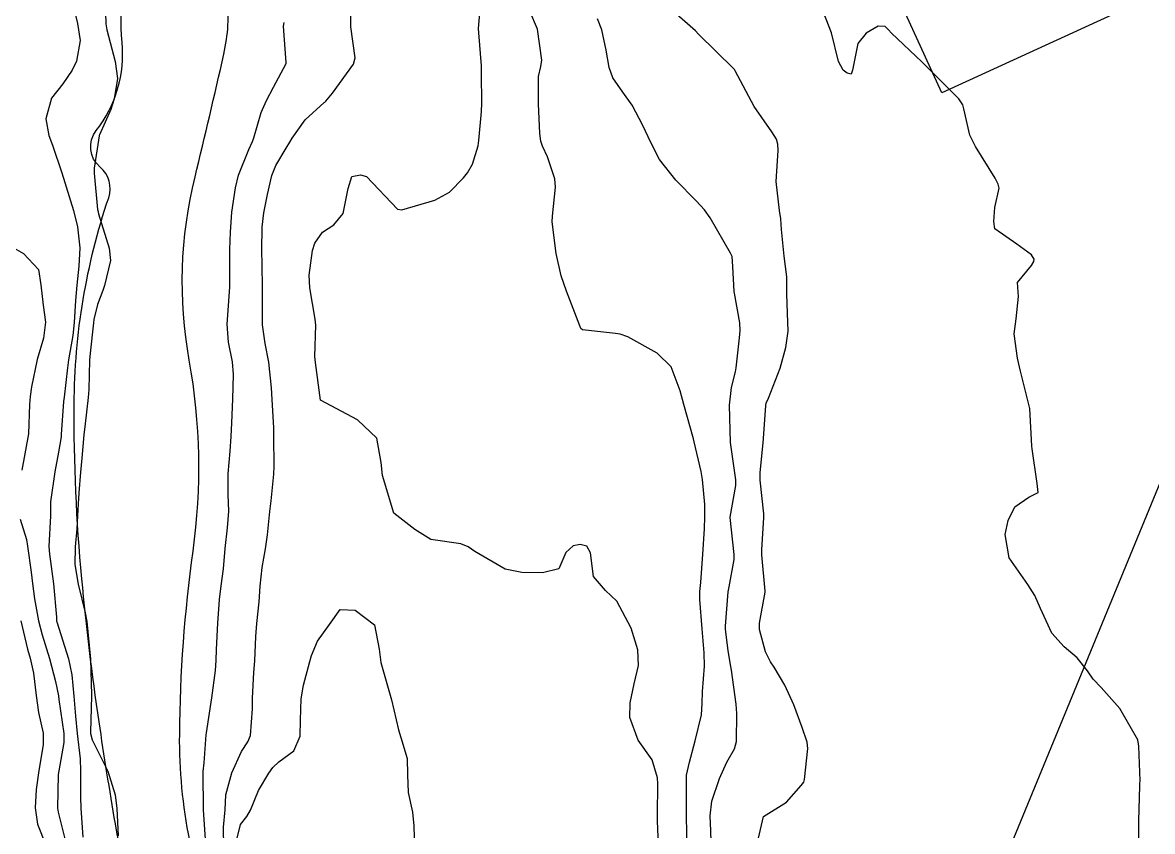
# Model space of a CAD drawing. Header units: metres. Extents: x 307586 to 320046, y 7427249 to 7434250.
# Drawn here: x 318344.8 to 318405.3, y 7430336.6 to 7430379.9 of the extents above; entities that cross this region are included whole.
import ezdxf

# ---------------------------------------------------------------- set-up
doc = ezdxf.new("R2010")
doc.units = ezdxf.units.M
doc.header["$MEASUREMENT"] = 0
doc.linetypes.add('CONTINUO', pattern=[0])
for name, color, linetype in [('Curvas de Nivel 1m', 11, 'Continuous'), ('Curvas de Nivel 5m', 15, 'Continuous'), ('Edificações', 30, 'Continuous'), ('Hidrografia', 140, 'Continuous'), ('TEXTO', 45, 'Continuous')]:
    doc.layers.add(name, color=color, linetype=linetype)

msp = doc.modelspace()

# ---------------------------------------------------------------- linework, layer by layer
at = {"layer": 'Curvas de Nivel 1m', "flags": 128}
for points, elevation in [([(318347.348, 7430381.568), (318347.745, 7430379.893), (318347.888, 7430378.992), (318347.697, 7430377.893), (318347.464, 7430377.399), (318346.961, 7430376.678), (318346.359, 7430375.909), (318346.047, 7430374.802), (318346.213, 7430373.911), (318346.405, 7430373.395), (318346.903, 7430371.9), (318347.526, 7430369.894), (318347.751, 7430369.01), (318347.875, 7430367.89), (318347.826, 7430366.907), (318347.715, 7430365.891), (318347.636, 7430365.076), (318347.565, 7430363.892), (318347.492, 7430363.197), (318347.273, 7430361.895), (318347.214, 7430361.46), (318347.024, 7430359.897), (318346.999, 7430359.658), (318346.88, 7430357.899), (318346.865, 7430357.765), (318346.723, 7430356.956), (318346.532, 7430355.903), (318346.308, 7430354.286), (318346.3, 7430353.906), (318346.308, 7430353.534), (318346.22, 7430351.907), (318346.241, 7430351.489), (318346.465, 7430349.903), (318346.616, 7430348.117), (318346.63, 7430347.9), (318346.638, 7430347.875), (318347.27, 7430345.893), (318347.435, 7430345.037), (318347.558, 7430343.89), (318347.631, 7430342.81), (318347.733, 7430341.888), (318347.888, 7430340.528), (318347.903, 7430339.886), (318347.916, 7430338.471), (318347.932, 7430337.886), (318348.026, 7430336.336)], 751), ([(318378.881, 7430335.516), (318378.819, 7430337.188), (318378.812, 7430337.517), (318378.84, 7430339.195), (318378.818, 7430339.517), (318378.533, 7430340.486), (318377.787, 7430341.528), (318377.336, 7430342.751), (318377.354, 7430343.532), (318377.563, 7430344.546), (318377.79, 7430345.528), (318377.763, 7430346.366), (318377.409, 7430347.532), (318376.634, 7430348.979), (318376.034, 7430349.549), (318375.39, 7430350.299), (318375.218, 7430351.562), (318375.028, 7430351.926), (318374.667, 7430352.008), (318374.296, 7430351.944), (318373.898, 7430351.578), (318373.528, 7430350.707), (318372.652, 7430350.488), (318371.552, 7430350.507), (318370.654, 7430350.689), (318369.026, 7430351.636), (318368.665, 7430351.885), (318368.272, 7430352.039), (318366.669, 7430352.283), (318365.813, 7430352.812), (318364.683, 7430353.69), (318364.093, 7430355.696), (318364.011, 7430356.406), (318363.772, 7430357.7), (318362.748, 7430358.688), (318360.763, 7430359.74), (318360.491, 7430361.743), (318360.464, 7430362.066), (318360.508, 7430363.743), (318360.481, 7430364.07), (318360.197, 7430365.746), (318360.163, 7430366.424), (318360.335, 7430367.745), (318360.455, 7430368.148), (318360.868, 7430368.732), (318361.48, 7430369.125), (318361.983, 7430369.724), (318362.246, 7430371.07), (318362.434, 7430371.717), (318362.904, 7430371.807), (318363.222, 7430371.707), (318364.886, 7430369.952), (318365.122, 7430369.923), (318366.891, 7430370.445), (318367.68, 7430370.868), (318368.429, 7430371.645), (318368.642, 7430371.906), (318368.91, 7430372.371), (318369.2, 7430373.358), (318369.239, 7430373.637), (318369.392, 7430375.19), (318369.401, 7430375.636), (318369.39, 7430377.214), (318369.394, 7430377.636), (318369.241, 7430379.396), (318369.23, 7430379.638), (318369.366, 7430381.29)], 752), ([(318355.585, 7430335.793), (318355.564, 7430336.874), (318355.65, 7430337.793), (318355.699, 7430338.599), (318356.016, 7430339.788), (318356.534, 7430340.921), (318356.867, 7430341.449), (318357.015, 7430341.775), (318357.125, 7430343.206), (318357.128, 7430343.774), (318357.197, 7430345.16), (318357.241, 7430345.774), (318357.298, 7430347.081), (318357.36, 7430347.773), (318357.47, 7430348.932), (318357.523, 7430349.771), (318357.646, 7430350.778), (318357.823, 7430351.768), (318357.917, 7430352.521), (318358.051, 7430353.766), (318358.117, 7430354.341), (318358.261, 7430355.765), (318358.28, 7430356.202), (318358.268, 7430357.765), (318358.258, 7430358.247), (318358.176, 7430359.766), (318358.141, 7430360.395), (318357.991, 7430361.768), (318357.8, 7430362.762), (318357.665, 7430363.771), (318357.659, 7430364.932), (318357.661, 7430365.772), (318357.638, 7430366.979), (318357.629, 7430367.772), (318357.639, 7430369.004), (318357.723, 7430369.772), (318357.916, 7430370.747), (318358.165, 7430371.767), (318358.373, 7430372.301), (318358.918, 7430373.235), (318359.128, 7430373.551), (318359.248, 7430373.757), (318359.947, 7430374.74), (318360.952, 7430375.67), (318360.993, 7430375.698), (318361.054, 7430375.738), (318361.399, 7430376.175), (318362.534, 7430377.717), (318362.621, 7430378.072), (318362.388, 7430379.719), (318362.375, 7430381.078)], 751), ([(318380.41, 7430335.564), (318380.372, 7430337.501), (318380.372, 7430337.624), (318380.37, 7430339.502), (318380.377, 7430339.649), (318380.531, 7430340.353), (318380.836, 7430341.496), (318381.168, 7430342.887), (318381.215, 7430343.49), (318381.233, 7430344.144), (318381.324, 7430345.489), (318381.318, 7430346.208), (318381.214, 7430347.491), (318381.075, 7430349.055), (318381.078, 7430349.493), (318381.13, 7430349.975), (318381.237, 7430351.491), (318381.331, 7430352.843), (318381.355, 7430353.49), (318381.357, 7430354.147), (318381.231, 7430355.492), (318381.147, 7430355.923), (318380.772, 7430357.499), (318380.735, 7430357.664), (318380.229, 7430359.505), (318380.036, 7430360.241), (318379.552, 7430361.512), (318378.794, 7430362.258), (318377.218, 7430363.125), (318376.809, 7430363.272), (318376.573, 7430363.307), (318374.802, 7430363.504), (318374.717, 7430363.571), (318374.658, 7430363.719), (318373.944, 7430365.579), (318373.649, 7430366.39), (318373.378, 7430367.585), (318373.18, 7430369.285), (318373.183, 7430369.587), (318373.353, 7430371.131), (318373.313, 7430371.586), (318372.915, 7430372.757), (318372.658, 7430373.332), (318372.568, 7430373.595), (318372.515, 7430374.011), (318372.447, 7430375.598), (318372.434, 7430377.064), (318372.557, 7430377.596), (318372.627, 7430377.946), (318372.384, 7430379.599), (318371.972, 7430380.565)], 753), ([(318404.572, 7430335.307), (318404.603, 7430337.208), (318404.645, 7430339.084), (318404.657, 7430339.208), (318404.676, 7430339.36), (318404.597, 7430341.209), (318404.548, 7430341.556), (318403.575, 7430343.22), (318402.584, 7430344.346), (318402.152, 7430344.8), (318401.847, 7430345.241), (318401.299, 7430345.948), (318400.606, 7430346.528), (318399.946, 7430347.267), (318399.329, 7430348.576), (318399.028, 7430349.276), (318398.649, 7430349.872), (318397.65, 7430351.29), (318397.436, 7430352.538), (318397.599, 7430353.291), (318397.957, 7430354.031), (318398.706, 7430354.548), (318399.2, 7430354.783), (318399.157, 7430355.276), (318398.879, 7430357.131), (318398.87, 7430357.279), (318398.763, 7430359.28), (318398.255, 7430361.285), (318398.101, 7430361.979), (318397.928, 7430363.289), (318398.027, 7430364.082), (318398.15, 7430365.287), (318398.099, 7430366.029), (318398.85, 7430366.946), (318398.979, 7430367.151), (318398.993, 7430367.279), (318398.856, 7430367.507), (318398.065, 7430368.088), (318396.877, 7430368.913), (318396.823, 7430369.301), (318396.89, 7430370.055), (318397.116, 7430371.082), (318397.063, 7430371.298), (318396.908, 7430371.613), (318395.84, 7430373.316), (318395.537, 7430373.919), (318395.222, 7430375.326), (318395.175, 7430375.547), (318394.958, 7430375.86), (318393.475, 7430377.345), (318392.98, 7430377.852), (318391.352, 7430379.375), (318391.183, 7430379.555), (318391.007, 7430379.739), (318390.626, 7430379.765), (318390, 7430379.39), (318389.554, 7430378.835), (318389.257, 7430377.397), (318389.18, 7430377.189), (318388.971, 7430377.244), (318388.753, 7430377.402), (318388.514, 7430377.871), (318388.132, 7430379.409), (318387.567, 7430380.864)], 756), ([(318381.71, 7430335.481), (318381.67, 7430336.668), (318381.633, 7430337.483), (318381.726, 7430338.26), (318382.131, 7430339.476), (318382.532, 7430340.353), (318382.933, 7430341.072), (318383.047, 7430341.465), (318383.071, 7430342.959), (318383.025, 7430343.465), (318382.772, 7430345.287), (318382.743, 7430345.469), (318382.601, 7430346.306), (318382.475, 7430347.336), (318382.463, 7430347.472), (318382.458, 7430347.629), (318382.606, 7430349.471), (318382.646, 7430349.737), (318382.925, 7430351.202), (318382.926, 7430351.467), (318382.713, 7430353.45), (318382.714, 7430353.47), (318383.003, 7430355.174), (318383.002, 7430355.467), (318382.733, 7430357.47), (318382.664, 7430359.471), (318382.772, 7430360.409), (318382.99, 7430361.259), (318383.032, 7430361.468), (318383.205, 7430363.068), (318383.249, 7430363.466), (318383.232, 7430363.881), (318382.936, 7430365.469), (318382.923, 7430365.558), (318382.847, 7430366.885), (318382.811, 7430367.429), (318382.798, 7430367.471), (318382.727, 7430367.6), (318381.642, 7430369.489), (318381.326, 7430369.932), (318380.892, 7430370.413), (318379.799, 7430371.511), (318378.919, 7430372.623), (318378.449, 7430373.525), (318378.024, 7430374.447), (318377.452, 7430375.535), (318376.96, 7430376.222), (318376.414, 7430376.995), (318376.232, 7430377.551), (318376.074, 7430378.466), (318375.835, 7430379.558), (318375.606, 7430380.158)], 754), ([(318344.237, 7430367.936), (318344.85, 7430367.592), (318345.651, 7430366.728), (318345.788, 7430365.916), (318345.903, 7430364.827), (318346.04, 7430363.911), (318345.928, 7430363.047), (318345.592, 7430361.918), (318345.288, 7430360.442), (318345.206, 7430359.923), (318345.183, 7430359.497), (318345.12, 7430357.924), (318344.762, 7430355.978)], 752), ([(318344.677, 7430353.369), (318345.019, 7430352.277), (318345.071, 7430351.924), (318345.258, 7430350.53), (318345.339, 7430349.92), (318345.447, 7430349.102), (318345.666, 7430347.914), (318345.861, 7430347.167), (318346.247, 7430345.905), (318346.575, 7430344.676), (318346.723, 7430343.898), (318346.752, 7430343.707), (318347.008, 7430341.895), (318347.022, 7430341.412), (318346.747, 7430339.898), (318346.719, 7430339.699), (318346.673, 7430337.898), (318346.705, 7430337.684), (318347.155, 7430335.893)], 752), ([(318356.179, 7430335.784), (318356.485, 7430337.018), (318356.817, 7430337.45), (318357.007, 7430337.775), (318357.436, 7430338.844), (318357.989, 7430339.765), (318358.214, 7430340.075), (318358.529, 7430340.369), (318359.333, 7430340.954), (318359.67, 7430341.749), (318359.69, 7430342.61), (318359.726, 7430343.748), (318359.854, 7430344.467), (318360.195, 7430345.744), (318360.279, 7430346.06), (318360.604, 7430346.831), (318361.254, 7430347.73), (318361.817, 7430348.53), (318362.625, 7430348.488), (318363.664, 7430347.699), (318363.899, 7430346.398), (318363.991, 7430345.696), (318364.563, 7430343.69), (318364.948, 7430342.085), (318365.062, 7430341.682), (318365.399, 7430340.545), (318365.432, 7430339.676), (318365.457, 7430338.727), (318365.684, 7430337.672), (318365.767, 7430336.952), (318365.8, 7430335.67)], 752), ([(318344.712, 7430347.929), (318345.075, 7430346.401), (318345.203, 7430345.921), (318345.383, 7430345.116), (318345.525, 7430343.916), (318345.653, 7430343.013), (318345.901, 7430341.91), (318345.903, 7430341.276), (318345.668, 7430339.913), (318345.535, 7430338.887), (318345.484, 7430337.915), (318345.6, 7430337.029), (318346.056, 7430335.906)], 753)]:
    msp.add_lwpolyline(points, dxfattribs=dict(at, elevation=elevation))
at = {"layer": 'Curvas de Nivel 5m', "flags": 128}
for points, elevation in [([(318349.214, 7430381.685), (318349.265, 7430379.877), (318349.32, 7430379.555), (318349.769, 7430377.872), (318349.882, 7430376.953), (318349.716, 7430375.872), (318349.524, 7430375.295), (318348.924, 7430373.94), (318348.905, 7430373.899), (318348.9, 7430373.88), (318348.64, 7430372.149), (318348.636, 7430371.883), (318348.817, 7430369.947), (318348.829, 7430369.881), (318348.88, 7430369.712), (318349.45, 7430367.874), (318349.506, 7430367.214), (318349.201, 7430365.876), (318349.104, 7430365.602), (318348.818, 7430364.863), (318348.626, 7430364.062), (318348.601, 7430363.882), (318348.418, 7430362.252), (318348.389, 7430361.884), (318348.353, 7430360.298), (318348.321, 7430359.884), (318348.152, 7430358.476), (318348.095, 7430357.886), (318347.983, 7430356.625), (318347.908, 7430355.888), (318347.818, 7430354.767), (318347.772, 7430353.889), (318347.715, 7430352.847), (318347.626, 7430351.89), (318347.612, 7430350.931), (318347.787, 7430349.889), (318348.164, 7430348.34), (318348.245, 7430347.884), (318348.428, 7430346.049), (318348.442, 7430345.882), (318348.504, 7430343.94), (318348.5, 7430343.881), (318348.444, 7430341.981), (318348.451, 7430341.881), (318348.54, 7430341.547), (318349.365, 7430339.872), (318349.758, 7430338.613), (318349.856, 7430337.866), (318349.931, 7430336.412)], 750), ([(318384.116, 7430335.815), (318384.493, 7430337.45), (318385.726, 7430338.21), (318386.518, 7430339.098), (318386.649, 7430339.291), (318386.686, 7430339.418), (318386.869, 7430341.087), (318386.833, 7430341.417), (318386.555, 7430342.211), (318386.111, 7430343.427), (318385.631, 7430344.482), (318385.061, 7430345.443), (318384.872, 7430345.722), (318384.601, 7430346.252), (318384.278, 7430347.453), (318384.273, 7430347.799), (318384.583, 7430349.451), (318384.586, 7430349.509), (318384.41, 7430351.453), (318384.401, 7430351.719), (318384.508, 7430353.452), (318384.502, 7430353.645), (318384.322, 7430355.454), (318384.316, 7430355.855), (318384.478, 7430357.453), (318384.499, 7430357.69), (318384.611, 7430359.452), (318384.641, 7430359.574), (318384.767, 7430359.848), (318385.379, 7430361.441), (318385.687, 7430362.549), (318385.807, 7430363.435), (318385.772, 7430364.385), (318385.751, 7430365.436), (318385.751, 7430366.345), (318385.608, 7430367.439), (318385.448, 7430368.868), (318385.413, 7430369.442), (318385.343, 7430369.898), (318385.163, 7430371.446), (318385.273, 7430373.1), (318385.267, 7430373.445), (318385.19, 7430373.701), (318384.939, 7430374.095), (318383.984, 7430375.46), (318382.972, 7430377.364), (318382.933, 7430377.431), (318382.9, 7430377.471), (318381.001, 7430379.356), (318380.844, 7430379.502), (318379.019, 7430381.111)], 755), ([(318354.624, 7430335.957), (318354.493, 7430337.81), (318354.471, 7430339.811), (318354.477, 7430339.857), (318354.528, 7430340.312), (318354.639, 7430341.809), (318354.653, 7430341.918), (318354.947, 7430343.804), (318355.13, 7430345.257), (318355.168, 7430345.801), (318355.186, 7430346.389), (318355.26, 7430347.8), (318355.361, 7430349.07), (318355.446, 7430349.798), (318355.559, 7430350.703), (318355.659, 7430351.795), (318355.787, 7430352.906), (318355.846, 7430353.793), (318355.809, 7430354.68), (318355.819, 7430355.793), (318355.93, 7430356.997), (318355.972, 7430357.791), (318356.012, 7430358.523), (318356.071, 7430359.79), (318356.095, 7430361.109), (318356.044, 7430361.791), (318355.844, 7430362.845), (318355.758, 7430363.796), (318355.828, 7430364.785), (318355.898, 7430365.794), (318355.904, 7430366.855), (318355.902, 7430367.794), (318355.934, 7430368.726), (318356.021, 7430369.793), (318356.202, 7430371.097), (318356.364, 7430371.788), (318356.917, 7430373.151), (318357.115, 7430373.584), (318357.186, 7430373.777), (318357.577, 7430375.141), (318357.862, 7430375.771), (318358.243, 7430376.484), (318358.921, 7430377.761), (318358.928, 7430377.806), (318358.773, 7430379.762), (318358.818, 7430379.949)], 750)]:
    msp.add_lwpolyline(points, dxfattribs=dict(at, elevation=elevation))
at = {"layer": 'Edificações'}
msp.add_lwpolyline([(318399.028, 7430391.149), (318403.83, 7430380.663), (318394.054, 7430376.186), (318389.283, 7430386.604)], close=True, dxfattribs=at)
at = {"layer": 'Hidrografia'}
for points in [[(318355.431, 7430330.728, -0.102652), (318353.22, 7430341.829, -0.03258), (318353.939, 7430351.651, 0.079345), (318353.733, 7430361.876, -0.10533), (318354.041, 7430371.688, 0.005464), (318355.583, 7430378.259, 0.076862), (318355.79, 7430381.398, -0.166151), (318356.362, 7430383.714, 0.085036), (318358.57, 7430388.915, -0.099613), (318360.574, 7430393.279, 0.150104), (318364.273, 7430404.043, -0.023868), (318365.403, 7430418.008, 0.182586), (318363.655, 7430425.385, -0.017193), (318358.928, 7430432.932, 0.093), (318356.719, 7430435.499, -0.037947), (318352.095, 7430439.812, -0.039048), (318348.704, 7430444.124, 0.073099), (318344.893, 7430448.348, -0.084635), (318343.3, 7430450.196, 0.252676)], [(318352.707, 7430328.481, -0.079354), (318349.778, 7430337.055, -0.005937), (318348.904, 7430342.509, -0.013392), (318347.979, 7430350.17, -0.024744), (318347.568, 7430359.514, -0.080273), (318349.418, 7430370.574, 0.30948), (318348.955, 7430372.217, -0.405025), (318348.75, 7430374.168, 0.191842), (318350.137, 7430378.891, -0.111294), (318350.909, 7430384.874, 0.052437), (318352.707, 7430392.062, 0.070295), (318352.707, 7430393.705, -0.194008), (318354.042, 7430399.096, -0.079962), (318358.204, 7430403.254, 0.227456), (318360.927, 7430408.263, 0.06075), (318360.208, 7430418.429, 0.167843), (318353.375, 7430430.237, 0.015625), (318344.119, 7430437.759, 0.034669)]]:
    msp.add_lwpolyline(points, format="xyb", dxfattribs=at)
at = {"layer": 'TEXTO', "linetype": 'CONTINUO', "flags": 128}
msp.add_lwpolyline([(318376.311, 7430283.89), (318493.166, 7430567.522)], dxfattribs=at)

doc.saveas('drawing.dxf')
